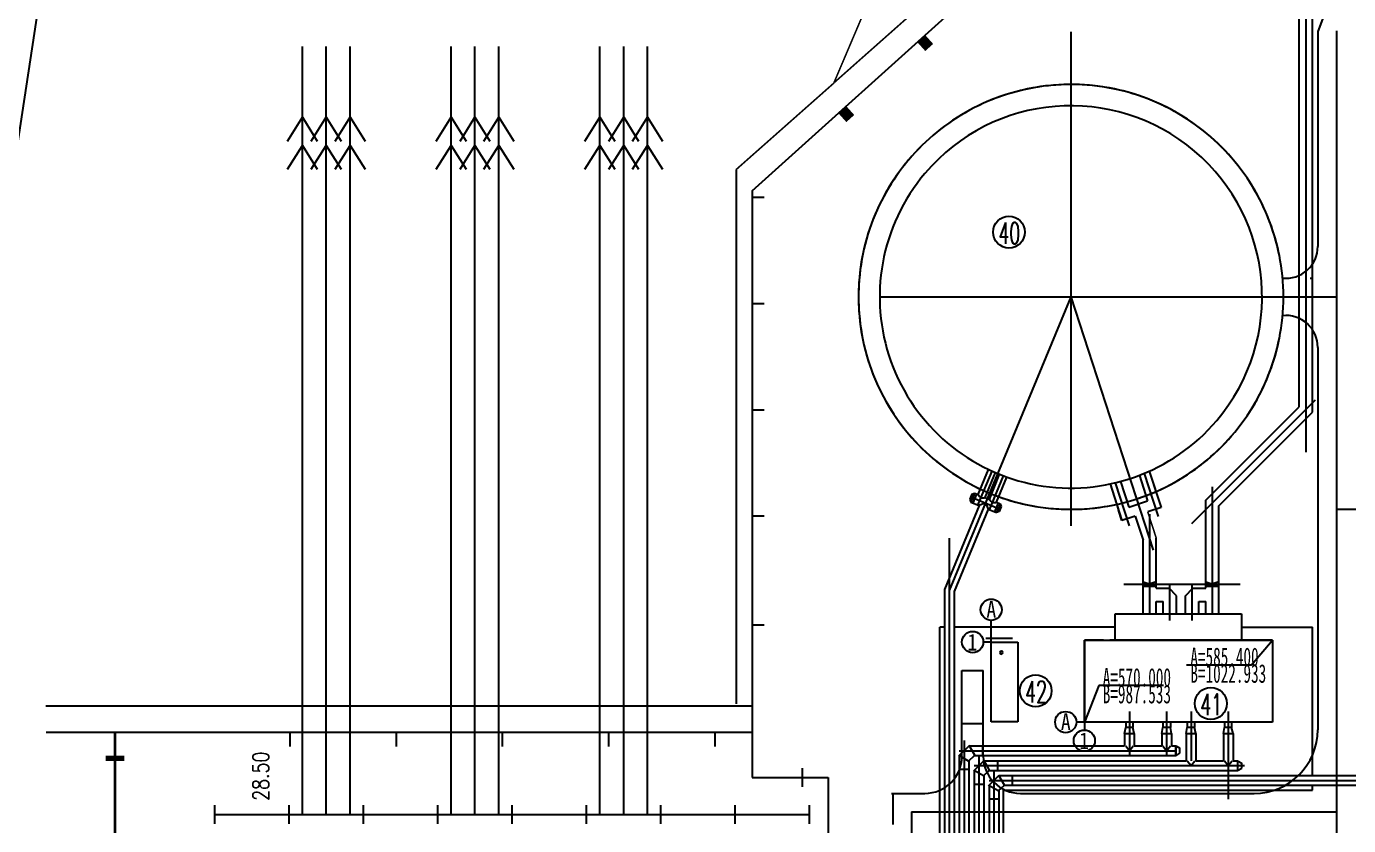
# Model space of a CAD drawing. Extents: x 532522 to 2902776, y -101917278 to 111238625.
# Drawn here: x 2901849.2 to 2902098.2, y 2549329.8 to 2549480.3 of the extents above; entities that cross this region are included whole.
import ezdxf

# ---------------------------------------------------------------- set-up
doc = ezdxf.new("R2010")
doc.units = 0
doc.header["$LTSCALE"] = 1000
doc.header["$MEASUREMENT"] = 0
doc.header["$PDMODE"] = 33
doc.header["$PDSIZE"] = 0.125
doc.linetypes.add('DASHDOT', pattern=[1, 0.5, -0.25, 0, -0.25])
doc.layers.get('DEFPOINTS').update_dxf_attribs({"linetype": 'CONTINUOUS'})
for name, color, linetype in [('1', 7, 'CONTINUOUS'), ('2', 7, 'CONTINUOUS'), ('NEW围墙', 6, 'CONTINUOUS'), ('NEW编号', 2, 'CONTINUOUS'), ('征地红线', 20, 'CONTINUOUS'), ('水工循环水管沟', 6, 'CONTINUOUS'), ('边坡', 3, 'CONTINUOUS'), ('道路', 5, 'CONTINUOUS')]:
    doc.layers.add(name, color=color, linetype=linetype)
doc.styles.add('_COMPLEX', font='COMPLEX.shx', dxfattribs={"width": 0.6})
doc.styles.add('BIGFONT', font='', dxfattribs={"width": 0.75})
doc.styles.add('DIM_FONT', font='SIMPLEX.shx', dxfattribs={"width": 0.8})
doc.styles.get('BIGFONT').set_extended_font_data('SimSun')

msp = doc.modelspace()

# ---------------------------------------------------------------- linework, layer by layer
at = {"layer": '1', "color": 1, "linetype": 'Continuous'}
for p, q in [((2901985.87, 2549449.33), (2902114.71, 2549565.33)), ((2901988.13, 2549448.02), (2901985.87, 2549448.02)), ((2901988.13, 2549428.02), (2901985.87, 2549428.02)), ((2901988.13, 2549408.02), (2901985.87, 2549408.02)), ((2901988.13, 2549388.02), (2901985.87, 2549388.02)), ((2901988.13, 2549367.52), (2901985.87, 2549367.52)), ((2901852.88, 2549352.33), (2901985.87, 2549352.33)), ((2901852.91, 2549347.33), (2901985.87, 2549347.33)), ((2901898.87, 2549344.67), (2901898.87, 2549347.33)), ((2901918.87, 2549344.67), (2901918.87, 2549347.33)), ((2901938.87, 2549344.67), (2901938.87, 2549347.33)), ((2901958.87, 2549344.67), (2901958.87, 2549347.33)), ((2901978.87, 2549344.67), (2901978.87, 2549347.33)), ((2901985.87, 2549338.83), (2902000.17, 2549338.83)), ((2902000.17, 2549338.83), (2902000.17, 2549320.58))]:
    msp.add_line(p, q, dxfattribs=at)
at = {"layer": '1', "color": 5, "linetype": 'Continuous'}
msp.add_line((2901847.38, 2549457.03), (2901853.4, 2549496.22), dxfattribs=at)
at = {"layer": '1', "color": 255, "linetype": 'Continuous'}
for p, q in [((2901901.17, 2549331.83), (2901901.17, 2549476.48)), ((2901905.67, 2549331.83), (2901905.67, 2549476.48)), ((2901910.17, 2549331.83), (2901910.17, 2549476.48)), ((2901929.17, 2549331.83), (2901929.17, 2549476.48)), ((2901933.67, 2549331.83), (2901933.67, 2549476.48)), ((2901938.17, 2549331.83), (2901938.17, 2549476.48)), ((2901957.17, 2549331.83), (2901957.17, 2549476.48)), ((2901961.67, 2549331.83), (2901961.67, 2549476.48)), ((2901966.17, 2549331.83), (2901966.17, 2549476.48)), ((2901898.36, 2549458.65), (2901901.17, 2549463.17)), ((2901901.17, 2549463.17), (2901903.99, 2549458.65)), ((2901902.86, 2549458.65), (2901905.67, 2549463.17)), ((2901905.67, 2549463.17), (2901908.49, 2549458.65)), ((2901907.36, 2549458.65), (2901910.17, 2549463.17)), ((2901910.17, 2549463.17), (2901912.99, 2549458.65)), ((2901926.36, 2549458.65), (2901929.17, 2549463.17)), ((2901929.17, 2549463.17), (2901931.99, 2549458.65)), ((2901930.86, 2549458.65), (2901933.67, 2549463.17)), ((2901933.67, 2549463.17), (2901936.49, 2549458.65)), ((2901935.36, 2549458.65), (2901938.17, 2549463.17)), ((2901938.17, 2549463.17), (2901940.99, 2549458.65)), ((2901954.36, 2549458.65), (2901957.17, 2549463.17)), ((2901957.17, 2549463.17), (2901959.99, 2549458.65)), ((2901958.86, 2549458.65), (2901961.67, 2549463.17)), ((2901961.67, 2549463.17), (2901964.49, 2549458.65)), ((2901963.36, 2549458.65), (2901966.17, 2549463.17)), ((2901966.17, 2549463.17), (2901968.99, 2549458.65)), ((2901898.36, 2549453.36), (2901901.17, 2549457.87)), ((2901901.17, 2549457.87), (2901903.99, 2549453.36)), ((2901902.86, 2549453.36), (2901905.67, 2549457.87)), ((2901905.67, 2549457.87), (2901908.49, 2549453.36)), ((2901907.36, 2549453.36), (2901910.17, 2549457.87)), ((2901910.17, 2549457.87), (2901912.99, 2549453.36)), ((2901926.36, 2549453.36), (2901929.17, 2549457.87)), ((2901929.17, 2549457.87), (2901931.99, 2549453.36)), ((2901930.86, 2549453.36), (2901933.67, 2549457.87)), ((2901933.67, 2549457.87), (2901936.49, 2549453.36)), ((2901935.36, 2549453.36), (2901938.17, 2549457.87)), ((2901938.17, 2549457.87), (2901940.99, 2549453.36)), ((2901954.36, 2549453.36), (2901957.17, 2549457.87)), ((2901957.17, 2549457.87), (2901959.99, 2549453.36)), ((2901958.86, 2549453.36), (2901961.67, 2549457.87)), ((2901961.67, 2549457.87), (2901964.49, 2549453.36)), ((2901963.36, 2549453.36), (2901966.17, 2549457.87)), ((2901966.17, 2549457.87), (2901968.99, 2549453.36)), ((2902078.01, 2549369.66), (2902078.01, 2549364.66)), ((2902048.41, 2549364.66), (2902083.81, 2549364.66)), ((2902048.41, 2549364.66), (2902083.81, 2549364.66)), ((2902083.81, 2549364.66), (2902083.81, 2549349.26)), ((2902083.81, 2549364.66), (2902083.81, 2549349.26)), ((2902083.81, 2549349.26), (2902048.41, 2549349.26)), ((2902083.81, 2549349.26), (2902048.41, 2549349.26)), ((2901995.37, 2549337.08), (2901995.37, 2549340.59)), ((2901884.67, 2549330.08), (2901884.67, 2549333.59)), ((2901898.67, 2549330.08), (2901898.67, 2549333.59)), ((2901912.67, 2549330.08), (2901912.67, 2549333.59)), ((2901926.67, 2549330.08), (2901926.67, 2549333.59)), ((2901940.67, 2549330.08), (2901940.67, 2549333.59)), ((2901954.67, 2549330.08), (2901954.67, 2549333.59)), ((2901968.67, 2549330.08), (2901968.67, 2549333.59)), ((2901982.67, 2549330.08), (2901982.67, 2549333.59)), ((2901996.67, 2549330.08), (2901996.67, 2549333.59)), ((2901884.67, 2549331.83), (2901996.67, 2549331.83))]:
    msp.add_line(p, q, dxfattribs=at)
at = {"layer": '1', "linetype": 'DASHDOT', "ltscale": 50}
for p, q in [((2902045.87, 2549465.33), (2902045.87, 2549393.33)), ((2902009.87, 2549429.33), (2902081.87, 2549429.33))]:
    msp.add_line(p, q, dxfattribs=at)
at = {"layer": '1', "color": 9, "linetype": 'Continuous'}
for p, q in [((2902054.21, 2549364.66), (2902054.21, 2549369.66)), ((2902054.21, 2549369.66), (2902078.01, 2549369.66)), ((2902030.87, 2549364.33), (2902030.87, 2549368.42)), ((2902030.87, 2549364.33), (2902029.37, 2549364.33)), ((2902034.87, 2549364.98), (2902029.87, 2549364.98)), ((2902030.87, 2549349.33), (2902030.87, 2549364.33)), ((2902030.87, 2549364.33), (2902035.87, 2549364.33)), ((2902035.87, 2549364.33), (2902035.87, 2549349.33)), ((2902048.41, 2549364.66), (2902048.41, 2549349.66)), ((2902048.41, 2549349.26), (2902048.41, 2549364.66)), ((2902048.41, 2549349.26), (2902048.41, 2549364.66)), ((2902025.37, 2549348.98), (2902025.37, 2549358.98)), ((2902025.37, 2549358.98), (2902029.37, 2549358.98)), ((2902029.37, 2549348.98), (2902029.37, 2549358.98)), ((2902025.37, 2549348.98), (2902029.37, 2549348.98)), ((2902025.37, 2549342.83), (2902025.37, 2549348.98)), ((2902029.37, 2549342.83), (2902029.37, 2549348.98)), ((2902035.87, 2549349.33), (2902030.87, 2549349.33)), ((2902048.41, 2549349.26), (2902046.91, 2549349.26)), ((2902048.41, 2549349.26), (2902048.41, 2549347.76))]:
    msp.add_line(p, q, dxfattribs=at)
at = {"layer": '1', "color": 1, "linetype": 'Continuous', "const_width": 2}
for points in [[(2902019.2, 2549476.3), (2902017.69, 2549477.98)], [(2902004.34, 2549462.92), (2902002.83, 2549464.6)]]:
    msp.add_lwpolyline(points, dxfattribs=at)
at = {"layer": '1', "color": 1, "linetype": 'Continuous', "flags": 128}
for points, const_width in [([(2901865.87, 2549279.83), (2901865.87, 2549347.33)], 0.5), ([(2901867.63, 2549342.42), (2901864.11, 2549342.42)], 1)]:
    msp.add_lwpolyline(points, dxfattribs=dict(at, const_width=const_width))
at = {"layer": '1', "color": 9, "linetype": 'Continuous'}
for centre in [(2902030.87, 2549370.42), (2902027.37, 2549364.33), (2902044.91, 2549349.26), (2902048.41, 2549345.76)]:
    msp.add_circle(centre, 2, dxfattribs=at)
at = {"layer": '1', "color": 1, "linetype": 'Continuous'}
for start, end in [(319.7369, 139.7369), (139.7369, 319.7369)]:
    msp.add_arc((2902045.87, 2549429.33), 36, start, end, dxfattribs=at)
at = {"layer": '1', "color": 9, "linetype": 'Continuous'}
for start, end in [(360, 180), (180, 360)]:
    msp.add_arc((2902032.79, 2549362.35), 0.291, start, end, dxfattribs=at)
at = {"layer": '2', "color": 9, "linetype": 'Continuous'}
for p in [(2902048.41, 2549349.66), (2902048.41, 2549349.26), (2902052.01, 2549364.66)]:
    msp.add_line(p, (2902048.41, 2549364.66), dxfattribs=at)
at = {"layer": '2', "color": 255, "linetype": 'Continuous'}
for p, q in [((2902083.81, 2549364.66), (2902053.21, 2549364.66)), ((2902083.81, 2549349.26), (2902048.41, 2549349.26))]:
    msp.add_line(p, q, dxfattribs=at)
at = {"layer": 'DEFPOINTS', "color": 0, "linetype": 'ByBlock'}
msp.add_point((2901901.37, 2549347.33), dxfattribs=at)
at = {"layer": 'NEW围墙', "color": 1}
msp.add_line((2901985.87, 2549449.33), (2901985.87, 2549338.83), dxfattribs=at)
at = {"layer": 'NEW编号'}
msp.add_circle((2902034.22, 2549441.53), 3, dxfattribs=at)
at = {"layer": 'NEW编号', "color": 9}
for centre in [(2902039.25, 2549355.15), (2902072.22, 2549352.76)]:
    msp.add_circle(centre, 3, dxfattribs=at)
at = {"layer": '征地红线', "color": 20}
msp.add_open_spline([(2901735.08, 2549305.28), (2901744.33, 2549315.73), (2901758.14, 2549330.36), (2901761.2, 2549360.95), (2901742.5, 2549393.57), (2901719.21, 2549430.43), (2901693.25, 2549463.1), (2901695.29, 2549496.58), (2901724.69, 2549499.02), (2901749.82, 2549507.28), (2901755.98, 2549527.28), (2901759.76, 2549542.18), (2901773.19, 2549554.78), (2901792.71, 2549565.44), (2901811.44, 2549575.94), (2901831.75, 2549585.06), (2901833.41, 2549602.55), (2901833.24, 2549620.09), (2901853.85, 2549626.65), (2901876.76, 2549622.76), (2901904.49, 2549618.14), (2901920.49, 2549598.45), (2901940.8, 2549597.21), (2901959.96, 2549594.44), (2901971.54, 2549602.79), (2901989.99, 2549608.89), (2902000.24, 2549588.02), (2902011.48, 2549576.8), (2902014.42, 2549574.24)], degree=3, knots=[0, 0, 0, 0, 32.183067, 59.018869, 85.091233, 142.416455, 192.945628, 203.747977, 234.243974, 263.021475, 278.574557, 293.754494, 308.638949, 331.820377, 360.242809, 375.128254, 393.367712, 409.049443, 421.611091, 450.179764, 481.071336, 501.620274, 520.87417, 539.755425, 557.356934, 562.023024, 596.012752, 607.6407, 607.6407, 607.6407, 607.6407], dxfattribs=at)
at = {"layer": '水工循环水管沟', "color": 255, "linetype": 'DASHDOT', "ltscale": 0.5}
for p, q in [((2902090.13, 2549491.32), (2902090.13, 2549400.09)), ((2902068.66, 2549386.66), (2902091.92, 2549409.92))]:
    msp.add_line(p, q, dxfattribs=at)
at = {"layer": '水工循环水管沟', "color": 255, "linetype": 'Continuous'}
for p, q in [((2902088.87, 2549408.64), (2902088.87, 2549484.88)), ((2902091.37, 2549407.6), (2902091.37, 2549483.48)), ((2902071.26, 2549391.02), (2902088.87, 2549408.64)), ((2902073.76, 2549389.99), (2902091.37, 2549407.6)), ((2902078.01, 2549369.66), (2902078.01, 2549364.66)), ((2902078.01, 2549367.16), (2902091.37, 2549367.16)), ((2902091.37, 2549339.17), (2902091.37, 2549367.16)), ((2902048.41, 2549364.66), (2902083.81, 2549364.66)), ((2902079.81, 2549359.99), (2902083.81, 2549364.66)), ((2902083.81, 2549364.66), (2902083.81, 2549349.26)), ((2902079.81, 2549359.99), (2902067.66, 2549359.99)), ((2902083.81, 2549349.26), (2902048.41, 2549349.26)), ((2902083.81, 2549349.26), (2902048.41, 2549349.26)), ((2902024.79, 2549342.88), (2902026.76, 2549344.85)), ((2902027.77, 2549343.01), (2902026.74, 2549344.82)), ((2902029.3, 2549343.01), (2902029.3, 2549344.85)), ((2902026.61, 2549341.91), (2902024.85, 2549342.94)), ((2902026.61, 2549341.91), (2902027.77, 2549343.01)), ((2902027.59, 2549340.08), (2902029.56, 2549342.05)), ((2902030.57, 2549340.21), (2902029.54, 2549342.02)), ((2902032.1, 2549340.21), (2902032.1, 2549342.05)), ((2902026.61, 2549340.33), (2902024.79, 2549340.33)), ((2902029.41, 2549339.11), (2902027.65, 2549340.14)), ((2902029.41, 2549339.11), (2902030.57, 2549340.21)), ((2902029.41, 2549337.53), (2902027.59, 2549337.53)), ((2902030.39, 2549337.28), (2902032.36, 2549339.25)), ((2902032.21, 2549336.31), (2902030.45, 2549337.34)), ((2902032.21, 2549336.31), (2902033.37, 2549337.41)), ((2902033.37, 2549337.41), (2902032.34, 2549339.22)), ((2902034.9, 2549337.41), (2902034.9, 2549339.25)), ((2902091.37, 2549336.46), (2902091.37, 2549337.35)), ((2902032.21, 2549334.73), (2902030.39, 2549334.73)), ((2902033.17, 2549336.46), (2902091.37, 2549336.46))]:
    msp.add_line(p, q, dxfattribs=at)
at = {"layer": '水工循环水管沟', "color": 6, "linetype": 'DASHDOT', "ltscale": 0.5}
for p, q in [((2902045.87, 2549479.26), (2902045.87, 2549386.24)), ((2902009.87, 2549429.33), (2902081.87, 2549429.33)), ((2902081.87, 2549429.33), (2902090.13, 2549429.33))]:
    msp.add_line(p, q, dxfattribs=at)
at = {"layer": '水工循环水管沟', "color": 9, "linetype": 'DASHDOT', "ltscale": 0.5}
for p, q in [((2902045.87, 2549429.33), (2902022.97, 2549374.05)), ((2902045.87, 2549429.33), (2902061.37, 2549381.64)), ((2902028.38, 2549390.13), (2902031.03, 2549396.54)), ((2902030.53, 2549389.25), (2902033.18, 2549395.65)), ((2902054.23, 2549394.32), (2902056.87, 2549386.21)), ((2902059.7, 2549396.09), (2902062.33, 2549387.98)), ((2902060.62, 2549396.49), (2902062.85, 2549389.64)), ((2902027.23, 2549392.15), (2902026.84, 2549391.21)), ((2902027.75, 2549392.37), (2902027.05, 2549390.69)), ((2902028.12, 2549392.21), (2902027.42, 2549390.53)), ((2902053.25, 2549394.1), (2902055.48, 2549387.24)), ((2902072.51, 2549369.66), (2902072.51, 2549393.54)), ((2902032.18, 2549390.53), (2902031.49, 2549388.85)), ((2902032.55, 2549390.38), (2902031.86, 2549388.7)), ((2902032.77, 2549389.85), (2902032.38, 2549388.91)), ((2902060.71, 2549369.66), (2902060.71, 2549388.44)), ((2902022.97, 2549383.9), (2902022.97, 2549268.76)), ((2902055.82, 2549375.26), (2902077.73, 2549375.26)), ((2902064.51, 2549368.36), (2902064.51, 2549375.26)), ((2902068.71, 2549368.42), (2902068.71, 2549375.26)), ((2902056.91, 2549351.26), (2902056.91, 2549342.95)), ((2902063.91, 2549351.26), (2902063.91, 2549342.95)), ((2902068.51, 2549351.26), (2902068.51, 2549341.97)), ((2902075.51, 2549351.26), (2902075.51, 2549334.76)), ((2902025.77, 2549345.77), (2902025.77, 2549268.76)), ((2902024.86, 2549343.86), (2902065.46, 2549343.86)), ((2902028.57, 2549342.97), (2902028.57, 2549258.3)), ((2902027.66, 2549341.06), (2902078.59, 2549341.06)), ((2902031.37, 2549340.17), (2902031.37, 2549259.76)), ((2902030.46, 2549338.26), (2902105.89, 2549338.26))]:
    msp.add_line(p, q, dxfattribs=at)
at = {"layer": '水工循环水管沟', "color": 9, "linetype": 'Continuous'}
for p, q in [((2902028.42, 2549392.09), (2902030.39, 2549396.84)), ((2902029.73, 2549391.54), (2902031.68, 2549396.25)), ((2902030.56, 2549391.2), (2902032.46, 2549395.93)), ((2902031.88, 2549390.66), (2902033.84, 2549395.4)), ((2902055.2, 2549394.56), (2902056.76, 2549389.76)), ((2902058.77, 2549395.72), (2902060.33, 2549390.92)), ((2902060.62, 2549396.49), (2902062.23, 2549391.54)), ((2902027.23, 2549392.15), (2902027.75, 2549392.37)), ((2902027.75, 2549392.37), (2902028.42, 2549392.09)), ((2902053.25, 2549394.1), (2902054.86, 2549389.14)), ((2902028.61, 2549390.04), (2902022.06, 2549374.23)), ((2902030.29, 2549389.34), (2902023.88, 2549373.87)), ((2902026.84, 2549391.21), (2902027.05, 2549390.69)), ((2902027.03, 2549391.68), (2902032.57, 2549389.38)), ((2902027.05, 2549390.69), (2902028.61, 2549390.04)), ((2902029.8, 2549390.53), (2902028.61, 2549390.04)), ((2902029.73, 2549391.54), (2902030.56, 2549391.2)), ((2902029.8, 2549390.53), (2902030.29, 2549389.34)), ((2902030.29, 2549389.34), (2902031.86, 2549388.7)), ((2902031.88, 2549390.66), (2902032.55, 2549390.38)), ((2902032.55, 2549390.38), (2902032.77, 2549389.85)), ((2902056.76, 2549389.76), (2902060.33, 2549390.92)), ((2902062.85, 2549389.64), (2902060.35, 2549388.83)), ((2902062.23, 2549391.54), (2902062.85, 2549389.64)), ((2902071.26, 2549374.46), (2902071.26, 2549391.02)), ((2902073.76, 2549369.66), (2902073.76, 2549389.99)), ((2902032.38, 2549388.91), (2902031.86, 2549388.7)), ((2902055.48, 2549387.24), (2902054.86, 2549389.14)), ((2902057.97, 2549388.05), (2902055.48, 2549387.24)), ((2902057.97, 2549388.05), (2902059.46, 2549383.49)), ((2902059.46, 2549369.66), (2902059.46, 2549383.49)), ((2902061.96, 2549374.46), (2902061.96, 2549383.88)), ((2902061.96, 2549375.66), (2902059.4, 2549374.86)), ((2902059.4, 2549374.86), (2902061.98, 2549374.86)), ((2902059.46, 2549375.66), (2902061.98, 2549374.86)), ((2902061.96, 2549374.46), (2902064.36, 2549374.46)), ((2902065.76, 2549373.06), (2902064.36, 2549374.46)), ((2902067.46, 2549373.06), (2902068.86, 2549374.46)), ((2902068.86, 2549374.46), (2902071.26, 2549374.46)), ((2902073.76, 2549375.66), (2902071.26, 2549374.86)), ((2902071.26, 2549374.86), (2902073.73, 2549374.86)), ((2902071.28, 2549375.66), (2902073.73, 2549374.86)), ((2902022.06, 2549374.23), (2902022.06, 2549276.65)), ((2902023.88, 2549373.87), (2902023.88, 2549275.61)), ((2902061.96, 2549371.96), (2902063.26, 2549371.96)), ((2902061.96, 2549369.66), (2902061.96, 2549371.96)), ((2902063.26, 2549369.66), (2902063.26, 2549371.96)), ((2902065.76, 2549369.66), (2902065.76, 2549373.06)), ((2902067.46, 2549369.66), (2902067.46, 2549373.06)), ((2902069.96, 2549371.96), (2902071.26, 2549371.96)), ((2902069.96, 2549369.66), (2902069.96, 2549371.96)), ((2902071.26, 2549369.66), (2902071.26, 2549371.96)), ((2902054.21, 2549369.66), (2902078.01, 2549369.66)), ((2902054.21, 2549364.66), (2902054.21, 2549369.66)), ((2902021.17, 2549276.36), (2902021.17, 2549367.16)), ((2902022.06, 2549367.16), (2902021.17, 2549367.16)), ((2902054.21, 2549367.16), (2902023.88, 2549367.16)), ((2902048.41, 2549349.26), (2902048.41, 2549364.66)), ((2902051.16, 2549356.12), (2902048.41, 2549349.26)), ((2902063.31, 2549356.12), (2902051.16, 2549356.12)), ((2902055.99, 2549347.11), (2902056.2, 2549348.26)), ((2902055.99, 2549347.11), (2902055.99, 2549344.77)), ((2902055.99, 2549347.11), (2902057.81, 2549347.11)), ((2902056.2, 2549349.26), (2902056.2, 2549348.26)), ((2902057.52, 2549348.26), (2902056.3, 2549348.26)), ((2902057.52, 2549349.26), (2902057.52, 2549348.26)), ((2902057.81, 2549347.11), (2902057.52, 2549348.26)), ((2902057.81, 2549347.11), (2902057.81, 2549344.77)), ((2902062.99, 2549347.11), (2902063.2, 2549348.26)), ((2902062.99, 2549347.11), (2902062.99, 2549344.77)), ((2902062.99, 2549347.11), (2902064.81, 2549347.11)), ((2902063.2, 2549349.26), (2902063.2, 2549348.26)), ((2902064.52, 2549348.26), (2902063.3, 2549348.26)), ((2902064.62, 2549349.26), (2902064.62, 2549348.26)), ((2902064.81, 2549347.11), (2902064.62, 2549348.26)), ((2902064.81, 2549347.11), (2902064.81, 2549344.77)), ((2902067.59, 2549347.11), (2902067.8, 2549348.26)), ((2902067.59, 2549347.11), (2902067.59, 2549341.97)), ((2902067.59, 2549347.11), (2902069.41, 2549347.11)), ((2902067.8, 2549349.26), (2902067.8, 2549348.26)), ((2902069.12, 2549348.26), (2902067.9, 2549348.26)), ((2902069.12, 2549349.26), (2902069.12, 2549348.26)), ((2902069.41, 2549347.11), (2902069.12, 2549348.26)), ((2902069.41, 2549347.11), (2902069.41, 2549341.97)), ((2902074.59, 2549347.11), (2902074.8, 2549348.26)), ((2902074.59, 2549347.11), (2902074.59, 2549341.97)), ((2902074.59, 2549347.11), (2902076.41, 2549347.11)), ((2902074.8, 2549349.26), (2902074.8, 2549348.26)), ((2902076.12, 2549348.26), (2902074.9, 2549348.26)), ((2902076.12, 2549349.26), (2902076.12, 2549348.26)), ((2902076.41, 2549347.11), (2902076.12, 2549348.26)), ((2902076.41, 2549347.11), (2902076.41, 2549341.97)), ((2902026.77, 2549344.77), (2902055.99, 2549344.77)), ((2902056.2, 2549344.77), (2902056.91, 2549343.86)), ((2902056.91, 2549343.86), (2902057.62, 2549344.77)), ((2902057.81, 2549344.77), (2902062.99, 2549344.77)), ((2902057.81, 2549344.77), (2902062.99, 2549344.77)), ((2902063.2, 2549344.77), (2902063.91, 2549343.86)), ((2902063.91, 2549343.86), (2902064.62, 2549344.77)), ((2902064.81, 2549344.77), (2902065.62, 2549344.77)), ((2902065.62, 2549344.77), (2902065.62, 2549342.95)), ((2902065.62, 2549342.93), (2902065.62, 2549344.77)), ((2902065.62, 2549344.77), (2902066.4, 2549344.32)), ((2902024.86, 2549342.93), (2902024.86, 2549273.82)), ((2902026.68, 2549341.98), (2902026.68, 2549272.79)), ((2902027.72, 2549342.95), (2902065.62, 2549342.95)), ((2902029.49, 2549341.97), (2902067.59, 2549341.97)), ((2902065.62, 2549342.93), (2902066.4, 2549343.39)), ((2902066.4, 2549343.39), (2902066.4, 2549344.32)), ((2902067.8, 2549341.97), (2902068.51, 2549341.06)), ((2902068.51, 2549341.06), (2902069.22, 2549341.97)), ((2902069.41, 2549341.97), (2902074.59, 2549341.97)), ((2902074.8, 2549341.97), (2902075.51, 2549341.06)), ((2902075.51, 2549341.06), (2902076.22, 2549341.97)), ((2902076.41, 2549341.97), (2902077.26, 2549341.97)), ((2902077.22, 2549341.97), (2902077.22, 2549340.15)), ((2902077.26, 2549341.97), (2902078.04, 2549341.52)), ((2902027.66, 2549340.15), (2902027.66, 2549270.97)), ((2902030.52, 2549340.15), (2902077.22, 2549340.15)), ((2902077.26, 2549340.13), (2902078.04, 2549340.59)), ((2902078.04, 2549340.59), (2902078.04, 2549341.52)), ((2902029.48, 2549339.18), (2902029.48, 2549270.44)), ((2902030.46, 2549337.35), (2902030.46, 2549270.22)), ((2902032.37, 2549339.17), (2902100.27, 2549339.17)), ((2902033.32, 2549337.35), (2902101.24, 2549337.35)), ((2902032.28, 2549336.38), (2902032.28, 2549269.69)), ((2902033.17, 2549269.47), (2902033.17, 2549336.46))]:
    msp.add_line(p, q, dxfattribs=at)
at = {"layer": '水工循环水管沟', "color": 9, "linetype": 'Continuous', "const_width": 0.3, "flags": 128}
msp.add_lwpolyline([(2902060.35, 2549388.83), (2902061.96, 2549383.88)], dxfattribs=at)
at = {"layer": '水工循环水管沟', "color": 9, "linetype": 'Continuous'}
for points in [[(2902028.42, 2549392.09), (2902028.95, 2549391.52), (2902029.73, 2549391.54)], [(2902030.57, 2549391.2), (2902031.1, 2549390.63), (2902031.88, 2549390.66)]]:
    msp.add_spline(points, degree=3, dxfattribs=at)
at = {"layer": '边坡', "color": 3}
msp.add_line((2901982.87, 2549453.33), (2901982.87, 2549352.7), dxfattribs=at)
at = {"layer": '边坡', "color": 3, "linetype": 'Continuous', "const_width": 0.3, "flags": 128}
for points in [[(2902111.47, 2549567.33), (2902001.38, 2549469.75)], [(2902101.03, 2549557.42), (2902095.18, 2549556.15), (2902088.05, 2549554.62), (2902080.16, 2549552.34), (2902074.82, 2549548.78), (2902064.13, 2549538.6), (2902057.01, 2549530.21), (2902051.92, 2549523.6), (2902049.88, 2549518.77), (2902046.83, 2549513.94), (2902043.52, 2549507.33), (2902038.68, 2549503.51), (2902027.99, 2549500.21), (2902019.09, 2549498.68), (2902011.71, 2549492.58), (2902009.42, 2549489.27), (2902006.36, 2549481.64), (2902001.23, 2549469.58), (2901982.87, 2549453.33)]]:
    msp.add_lwpolyline(points, dxfattribs=at)
at = {"layer": '道路', "color": 255}
for p, q in [((2902107.37, 2549519.33), (2902092.37, 2549479.33)), ((2902092.37, 2549479.33), (2902092.37, 2549438.83)), ((2902092.37, 2549419.83), (2902092.37, 2549347.83)), ((2902012.11, 2549335.83), (2902018.37, 2549335.83)), ((2902012.37, 2549335.83), (2902012.37, 2549329.97)), ((2902036.37, 2549335.83), (2902080.38, 2549335.83))]:
    msp.add_line(p, q, dxfattribs=at)
at = {"layer": '道路', "color": 4, "linetype": 'DASHDOT', "ltscale": 2}
for p, q in [((2902095.87, 2549479.43), (2902095.87, 2549377.33)), ((2902095.87, 2549389.33), (2902165.87, 2549389.33)), ((2902095.87, 2549377.33), (2902095.87, 2549020.83)), ((2902015.87, 2549332.33), (2902015.87, 2549308.33))]:
    msp.add_line(p, q, dxfattribs=at)
at = {"layer": '道路', "color": 4, "linetype": 'DASHDOT', "ltscale": 50}
for p, q in [((2902090.9, 2549432.83), (2902091.38, 2549432.83)), ((2902081.87, 2549429.33), (2902095.87, 2549429.33)), ((2902015.87, 2549332.33), (2902095.87, 2549332.33))]:
    msp.add_line(p, q, dxfattribs=at)
at = {"layer": '道路', "color": 255, "linetype": 'DASHDOT', "ltscale": 50}
for start, end in [(0, 348.0814), (11.9186, 360)]:
    msp.add_arc((2902045.89, 2549429.33), 40, start, end, dxfattribs=at)
at = {"layer": '道路', "color": 255}
for centre, radius, start, end in [((2902086.37, 2549438.83), 6, 263.8402, 360), ((2902086.37, 2549419.83), 6, 360, 96.1597), ((2902080.37, 2549347.83), 12, 270, 360)]:
    msp.add_arc(centre, radius, start, end, dxfattribs=at)
at = {"layer": '道路', "color": 255, "linetype": 'Continuous'}
for centre, start, end in [((2902018.37, 2549342.83), 270, 0), ((2902036.37, 2549342.83), 180, 270)]:
    msp.add_arc(centre, 7, start, end, dxfattribs=at)

# ---------------------------------------------------------------- texts
at = {"layer": '1', "color": 9, "linetype": 'Continuous', "style": 'BIGFONT', "width": 0.857143}
for s, p in [('A', (2902029.97, 2549368.92)), ('1', (2902026.41, 2549362.73)), ('A', (2902044, 2549347.77)), ('1', (2902047.45, 2549344.16))]:
    msp.add_text(s, height=3.15, rotation=0, dxfattribs=at).set_placement(p)
at = {"layer": '1', "color": 255, "linetype": 'Continuous', "style": 'DIM_FONT', "width": 0.8}
msp.add_text('28.50', height=3, rotation=90, dxfattribs=at).set_placement((2901894.85, 2549334.43))
at = {"layer": 'NEW编号', "style": '_COMPLEX', "width": 0.6}
msp.add_text('40', height=4, rotation=0, dxfattribs=at).set_placement((2902032.23, 2549439.33))
at = {"layer": 'NEW编号', "color": 9, "style": '_COMPLEX', "width": 0.6}
for s, p in [('42', (2902037.26, 2549352.95)), ('41', (2902070.23, 2549350.55))]:
    msp.add_text(s, height=4, rotation=0, dxfattribs=at).set_placement(p)
at = {"layer": '水工循环水管沟', "color": 255, "linetype": 'Continuous', "style": 'BIGFONT', "width": 0.6}
for s, p in [('A=585.400', (2902068.37, 2549359.8)), ('B=1022.933', (2902068.37, 2549356.66))]:
    msp.add_text(s, height=3.5, dxfattribs=at).set_placement(p)
at = {"layer": '水工循环水管沟', "color": 9, "linetype": 'Continuous', "style": 'BIGFONT', "width": 0.6}
for s, p in [('A=570.000', (2902051.87, 2549355.93)), ('B=987.533', (2902051.87, 2549352.79))]:
    msp.add_text(s, height=3.5, dxfattribs=at).set_placement(p)

doc.saveas('drawing.dxf')
